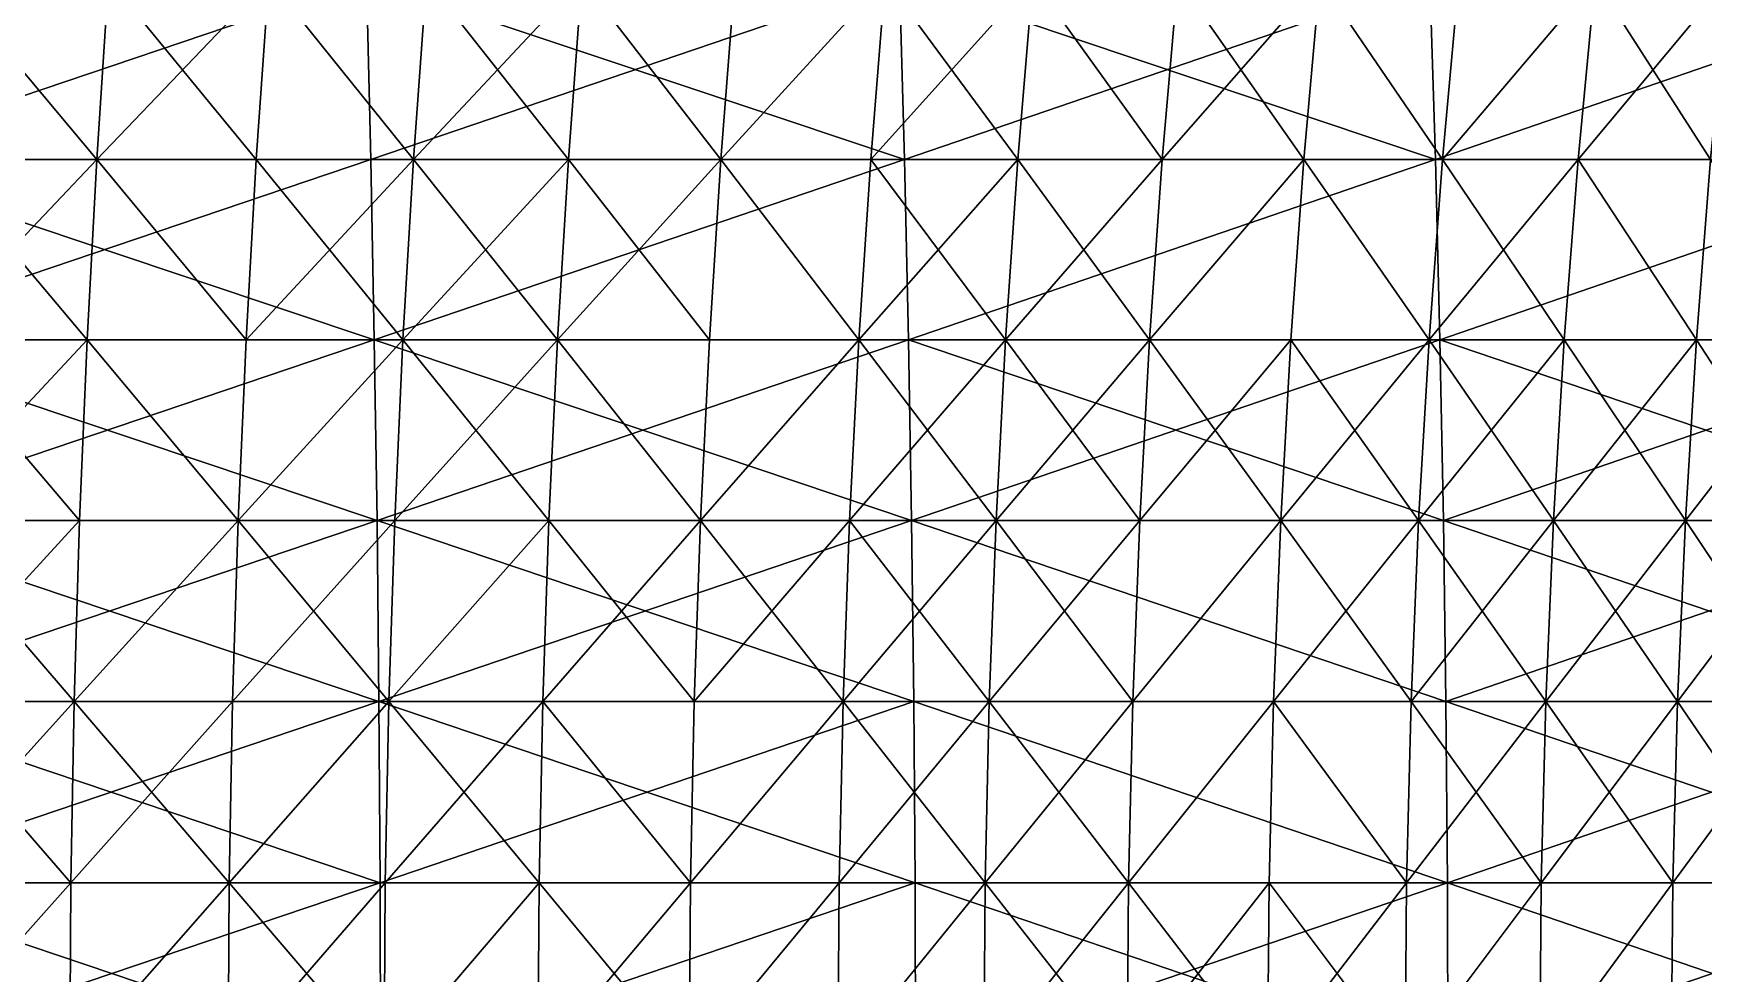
# Model space of a CAD drawing. Header units: millimetres. Extents: x -3250 to 6200, y -3250 to 3250.
# Drawn here: x 4178.6 to 4362.1, y 10 to 113.3 of the extents above; entities that cross this region are included whole.
import ezdxf

# ---------------------------------------------------------------- set-up
doc = ezdxf.new("R2010")
doc.units = ezdxf.units.MM
doc.header["$MEASUREMENT"] = 0
doc.layers.add('MESH_3D', color=2, linetype='CONTINUOUS')

msp = doc.modelspace()

# ---------------------------------------------------------------- linework, layer by layer
at = {"layer": 'MESH_3D'}
for points in [[(4156.37, 119.23, 435.64), (4215.2, 119.23, 445.26), (4156.78, 99.47, 432.95)], [(4215.2, 119.23, 26254.74), (4156.37, 119.23, 26264.36), (4156.78, 99.47, 26267.05)], [(4156.78, 99.47, 432.95), (4215.2, 119.23, 445.26), (4215.68, 99.47, 442.58)], [(4215.2, 119.23, 26254.74), (4156.78, 99.47, 26267.05), (4215.68, 99.47, 26257.42)], [(4167.8, 99.47, 2082.58), (4185.57, 99.47, 2091.97), (4169.04, 119.23, 2080.15)], [(4185.57, 99.47, 24608.03), (4167.8, 99.47, 24617.42), (4169.04, 119.23, 24619.85)], [(4169.04, 119.23, 2080.15), (4185.57, 99.47, 2091.97), (4186.88, 119.23, 2089.58)], [(4185.57, 99.47, 24608.03), (4169.04, 119.23, 24619.85), (4186.88, 119.23, 24610.42)], [(4185.57, 99.47, 2091.97), (4204.47, 119.23, 2099.44), (4186.88, 119.23, 2089.58)], [(4185.57, 99.47, 2091.97), (4203.1, 99.47, 2101.8), (4204.47, 119.23, 2099.44)], [(4203.1, 99.47, 24598.2), (4185.57, 99.47, 24608.03), (4186.88, 119.23, 24610.42)], [(4203.1, 99.47, 24598.2), (4186.88, 119.23, 24610.42), (4204.47, 119.23, 24600.56)], [(4203.1, 99.47, 2101.8), (4220.39, 99.47, 2112.07), (4204.47, 119.23, 2099.44)], [(4220.39, 99.47, 24587.93), (4203.1, 99.47, 24598.2), (4204.47, 119.23, 24600.56)], [(4204.47, 119.23, 2099.44), (4220.39, 99.47, 2112.07), (4221.81, 119.23, 2109.74)], [(4220.39, 99.47, 24587.93), (4204.47, 119.23, 24600.56), (4221.81, 119.23, 24590.26)], [(4215.2, 119.23, 445.26), (4273.78, 119.23, 456.34), (4274.32, 99.47, 453.67)], [(4215.2, 119.23, 445.26), (4274.32, 99.47, 453.67), (4215.68, 99.47, 442.58)], [(4273.78, 119.23, 26243.66), (4215.2, 119.23, 26254.74), (4215.68, 99.47, 26257.42)], [(4273.78, 119.23, 26243.66), (4215.68, 99.47, 26257.42), (4274.32, 99.47, 26246.33)], [(4220.39, 99.47, 2112.07), (4237.41, 99.47, 2122.76), (4238.88, 119.23, 2120.47)], [(4220.39, 99.47, 2112.07), (4238.88, 119.23, 2120.47), (4221.81, 119.23, 2109.74)], [(4237.41, 99.47, 24577.24), (4220.39, 99.47, 24587.93), (4221.81, 119.23, 24590.26)], [(4237.41, 99.47, 24577.24), (4221.81, 119.23, 24590.26), (4238.88, 119.23, 24579.53)], [(4237.41, 99.47, 2122.76), (4254.15, 99.47, 2133.88), (4238.88, 119.23, 2120.47)], [(4254.15, 99.47, 24566.12), (4237.41, 99.47, 24577.24), (4238.88, 119.23, 24579.53)], [(4238.88, 119.23, 2120.47), (4254.15, 99.47, 2133.88), (4255.69, 119.23, 2131.63)], [(4254.15, 99.47, 24566.12), (4238.88, 119.23, 24579.53), (4255.69, 119.23, 24568.37)], [(4254.15, 99.47, 2133.88), (4272.21, 119.23, 2143.19), (4255.69, 119.23, 2131.63)], [(4254.15, 99.47, 2133.88), (4270.62, 99.47, 2145.41), (4272.21, 119.23, 2143.19)], [(4272.21, 119.23, 24556.81), (4254.15, 99.47, 24566.12), (4255.69, 119.23, 24568.37)], [(4270.62, 99.47, 24554.59), (4254.15, 99.47, 24566.12), (4272.21, 119.23, 24556.81)], [(4270.62, 99.47, 2145.41), (4288.44, 119.23, 2155.17), (4272.21, 119.23, 2143.19)], [(4270.62, 99.47, 2145.41), (4286.79, 99.47, 2157.34), (4288.44, 119.23, 2155.17)], [(4286.79, 99.47, 24542.66), (4270.62, 99.47, 24554.59), (4272.21, 119.23, 24556.81)], [(4286.79, 99.47, 24542.66), (4272.21, 119.23, 24556.81), (4288.44, 119.23, 24544.83)], [(4273.78, 119.23, 456.34), (4332.06, 119.23, 468.88), (4332.67, 99.47, 466.23)], [(4273.78, 119.23, 456.34), (4332.67, 99.47, 466.23), (4274.32, 99.47, 453.67)], [(4332.06, 119.23, 26231.12), (4273.78, 119.23, 26243.66), (4274.32, 99.47, 26246.33)], [(4332.06, 119.23, 26231.12), (4274.32, 99.47, 26246.33), (4332.67, 99.47, 26233.77)], [(4286.79, 99.47, 2157.34), (4302.66, 99.47, 2169.68), (4288.44, 119.23, 2155.17)], [(4302.66, 99.47, 24530.32), (4286.79, 99.47, 24542.66), (4288.44, 119.23, 24544.83)], [(4288.44, 119.23, 2155.17), (4302.66, 99.47, 2169.68), (4304.36, 119.23, 2167.55)], [(4302.66, 99.47, 24530.32), (4288.44, 119.23, 24544.83), (4304.36, 119.23, 24532.45)], [(4302.66, 99.47, 2169.68), (4318.22, 99.47, 2182.41), (4319.97, 119.23, 2180.32)], [(4302.66, 99.47, 2169.68), (4319.97, 119.23, 2180.32), (4304.36, 119.23, 2167.55)], [(4318.22, 99.47, 24517.59), (4302.66, 99.47, 24530.32), (4304.36, 119.23, 24532.45)], [(4318.22, 99.47, 24517.59), (4304.36, 119.23, 24532.45), (4319.97, 119.23, 24519.68)], [(4318.22, 99.47, 2182.41), (4333.46, 99.47, 2195.52), (4319.97, 119.23, 2180.32)], [(4333.46, 99.47, 24504.48), (4318.22, 99.47, 24517.59), (4319.97, 119.23, 24519.68)], [(4319.97, 119.23, 2180.32), (4333.46, 99.47, 2195.52), (4335.26, 119.23, 2193.48)], [(4333.46, 99.47, 24504.48), (4319.97, 119.23, 24519.68), (4335.26, 119.23, 24506.52)], [(4332.06, 119.23, 468.88), (4390.01, 119.23, 482.87), (4332.67, 99.47, 466.23)], [(4390.01, 119.23, 26217.13), (4332.06, 119.23, 26231.12), (4332.67, 99.47, 26233.77)], [(4332.67, 99.47, 466.23), (4390.01, 119.23, 482.87), (4390.69, 99.47, 480.23)], [(4390.01, 119.23, 26217.13), (4332.67, 99.47, 26233.77), (4390.69, 99.47, 26219.77)], [(4333.46, 99.47, 2195.52), (4350.22, 119.23, 2207.01), (4335.26, 119.23, 2193.48)], [(4333.46, 99.47, 2195.52), (4348.36, 99.47, 2209.01), (4350.22, 119.23, 2207.01)], [(4350.22, 119.23, 24492.99), (4333.46, 99.47, 24504.48), (4335.26, 119.23, 24506.52)], [(4348.36, 99.47, 24490.99), (4333.46, 99.47, 24504.48), (4350.22, 119.23, 24492.99)], [(4348.36, 99.47, 2209.01), (4362.92, 99.47, 2222.86), (4364.83, 119.23, 2220.91)], [(4348.36, 99.47, 2209.01), (4364.83, 119.23, 2220.91), (4350.22, 119.23, 2207.01)], [(4362.92, 99.47, 24477.14), (4348.36, 99.47, 24490.99), (4350.22, 119.23, 24492.99)], [(4362.92, 99.47, 24477.14), (4350.22, 119.23, 24492.99), (4364.83, 119.23, 24479.09)], [(4156.78, 99.47, 432.95), (4216.07, 79.65, 440.38), (4157.11, 79.65, 430.74)], [(4156.78, 99.47, 432.95), (4215.68, 99.47, 442.58), (4216.07, 79.65, 440.38)], [(4215.68, 99.47, 26257.42), (4156.78, 99.47, 26267.05), (4157.11, 79.65, 26269.26)], [(4215.68, 99.47, 26257.42), (4157.11, 79.65, 26269.26), (4216.07, 79.65, 26259.62)], [(4166.78, 79.65, 2084.56), (4185.57, 99.47, 2091.97), (4167.8, 99.47, 2082.58)], [(4166.78, 79.65, 2084.56), (4184.5, 79.65, 2093.93), (4185.57, 99.47, 2091.97)], [(4184.5, 79.65, 24606.07), (4166.78, 79.65, 24615.44), (4167.8, 99.47, 24617.42)], [(4184.5, 79.65, 24606.07), (4167.8, 99.47, 24617.42), (4185.57, 99.47, 24608.03)], [(4184.5, 79.65, 2093.93), (4201.99, 79.65, 2103.74), (4185.57, 99.47, 2091.97)], [(4201.99, 79.65, 24596.26), (4184.5, 79.65, 24606.07), (4185.57, 99.47, 24608.03)], [(4185.57, 99.47, 2091.97), (4201.99, 79.65, 2103.74), (4203.1, 99.47, 2101.8)], [(4201.99, 79.65, 24596.26), (4185.57, 99.47, 24608.03), (4203.1, 99.47, 24598.2)], [(4201.99, 79.65, 2103.74), (4220.39, 99.47, 2112.07), (4203.1, 99.47, 2101.8)], [(4201.99, 79.65, 2103.74), (4219.22, 79.65, 2113.98), (4220.39, 99.47, 2112.07)], [(4219.22, 79.65, 24586.02), (4201.99, 79.65, 24596.26), (4203.1, 99.47, 24598.2)], [(4219.22, 79.65, 24586.02), (4203.1, 99.47, 24598.2), (4220.39, 99.47, 24587.93)], [(4215.68, 99.47, 442.58), (4274.32, 99.47, 453.67), (4216.07, 79.65, 440.38)], [(4274.32, 99.47, 26246.33), (4215.68, 99.47, 26257.42), (4216.07, 79.65, 26259.62)], [(4216.07, 79.65, 440.38), (4274.32, 99.47, 453.67), (4274.76, 79.65, 451.48)], [(4274.32, 99.47, 26246.33), (4216.07, 79.65, 26259.62), (4274.76, 79.65, 26248.52)], [(4219.22, 79.65, 2113.98), (4236.19, 79.65, 2124.64), (4220.39, 99.47, 2112.07)], [(4237.41, 99.47, 24577.24), (4219.22, 79.65, 24586.02), (4220.39, 99.47, 24587.93)], [(4236.19, 79.65, 24575.36), (4219.22, 79.65, 24586.02), (4237.41, 99.47, 24577.24)], [(4220.39, 99.47, 2112.07), (4236.19, 79.65, 2124.64), (4237.41, 99.47, 2122.76)], [(4236.19, 79.65, 2124.64), (4252.9, 79.65, 2135.72), (4254.15, 99.47, 2133.88)], [(4236.19, 79.65, 2124.64), (4254.15, 99.47, 2133.88), (4237.41, 99.47, 2122.76)], [(4252.9, 79.65, 24564.28), (4236.19, 79.65, 24575.36), (4237.41, 99.47, 24577.24)], [(4252.9, 79.65, 24564.28), (4237.41, 99.47, 24577.24), (4254.15, 99.47, 24566.12)], [(4252.9, 79.65, 2135.72), (4269.32, 79.65, 2147.22), (4254.15, 99.47, 2133.88)], [(4269.32, 79.65, 24552.78), (4252.9, 79.65, 24564.28), (4254.15, 99.47, 24566.12)], [(4254.15, 99.47, 2133.88), (4269.32, 79.65, 2147.22), (4270.62, 99.47, 2145.41)], [(4269.32, 79.65, 24552.78), (4254.15, 99.47, 24566.12), (4270.62, 99.47, 24554.59)], [(4269.32, 79.65, 2147.22), (4285.44, 79.65, 2159.13), (4270.62, 99.47, 2145.41)], [(4286.79, 99.47, 24542.66), (4269.32, 79.65, 24552.78), (4270.62, 99.47, 24554.59)], [(4285.44, 79.65, 24540.87), (4269.32, 79.65, 24552.78), (4286.79, 99.47, 24542.66)], [(4270.62, 99.47, 2145.41), (4285.44, 79.65, 2159.13), (4286.79, 99.47, 2157.34)], [(4274.32, 99.47, 453.67), (4332.67, 99.47, 466.23), (4274.76, 79.65, 451.48)], [(4332.67, 99.47, 26233.77), (4274.32, 99.47, 26246.33), (4274.76, 79.65, 26248.52)], [(4274.76, 79.65, 451.48), (4332.67, 99.47, 466.23), (4333.17, 79.65, 464.05)], [(4332.67, 99.47, 26233.77), (4274.76, 79.65, 26248.52), (4333.17, 79.65, 26235.95)], [(4285.44, 79.65, 2159.13), (4302.66, 99.47, 2169.68), (4286.79, 99.47, 2157.34)], [(4285.44, 79.65, 2159.13), (4301.27, 79.65, 2171.43), (4302.66, 99.47, 2169.68)], [(4301.27, 79.65, 24528.57), (4285.44, 79.65, 24540.87), (4286.79, 99.47, 24542.66)], [(4301.27, 79.65, 24528.57), (4286.79, 99.47, 24542.66), (4302.66, 99.47, 24530.32)], [(4301.27, 79.65, 2171.43), (4318.22, 99.47, 2182.41), (4302.66, 99.47, 2169.68)], [(4301.27, 79.65, 2171.43), (4316.79, 79.65, 2184.12), (4318.22, 99.47, 2182.41)], [(4318.22, 99.47, 24517.59), (4301.27, 79.65, 24528.57), (4302.66, 99.47, 24530.32)], [(4316.79, 79.65, 24515.88), (4301.27, 79.65, 24528.57), (4318.22, 99.47, 24517.59)], [(4316.79, 79.65, 2184.12), (4331.98, 79.65, 2197.19), (4318.22, 99.47, 2182.41)], [(4331.98, 79.65, 24502.81), (4316.79, 79.65, 24515.88), (4318.22, 99.47, 24517.59)], [(4318.22, 99.47, 2182.41), (4331.98, 79.65, 2197.19), (4333.46, 99.47, 2195.52)], [(4331.98, 79.65, 24502.81), (4318.22, 99.47, 24517.59), (4333.46, 99.47, 24504.48)], [(4331.98, 79.65, 2197.19), (4346.84, 79.65, 2210.64), (4348.36, 99.47, 2209.01)], [(4331.98, 79.65, 2197.19), (4348.36, 99.47, 2209.01), (4333.46, 99.47, 2195.52)], [(4346.84, 79.65, 24489.36), (4331.98, 79.65, 24502.81), (4333.46, 99.47, 24504.48)], [(4332.67, 99.47, 466.23), (4390.69, 99.47, 480.23), (4333.17, 79.65, 464.05)], [(4390.69, 99.47, 26219.77), (4332.67, 99.47, 26233.77), (4333.17, 79.65, 26235.95)], [(4333.17, 79.65, 464.05), (4390.69, 99.47, 480.23), (4391.24, 79.65, 478.07)], [(4390.69, 99.47, 26219.77), (4333.17, 79.65, 26235.95), (4391.24, 79.65, 26221.93)], [(4346.84, 79.65, 24489.36), (4333.46, 99.47, 24504.48), (4348.36, 99.47, 24490.99)], [(4346.84, 79.65, 2210.64), (4361.37, 79.65, 2224.46), (4348.36, 99.47, 2209.01)], [(4361.37, 79.65, 24475.54), (4346.84, 79.65, 24489.36), (4348.36, 99.47, 24490.99)], [(4348.36, 99.47, 2209.01), (4361.37, 79.65, 2224.46), (4362.92, 99.47, 2222.86)], [(4361.37, 79.65, 24475.54), (4348.36, 99.47, 24490.99), (4362.92, 99.47, 24477.14)], [(4361.37, 79.65, 2224.46), (4375.54, 79.65, 2238.63), (4362.92, 99.47, 2222.86)], [(4375.54, 79.65, 24461.37), (4361.37, 79.65, 24475.54), (4362.92, 99.47, 24477.14)], [(4157.11, 79.65, 430.74), (4216.37, 59.78, 438.66), (4157.37, 59.78, 429.02)], [(4157.11, 79.65, 430.74), (4216.07, 79.65, 440.38), (4216.37, 59.78, 438.66)], [(4216.07, 79.65, 26259.62), (4157.11, 79.65, 26269.26), (4157.37, 59.78, 26270.98)], [(4216.07, 79.65, 26259.62), (4157.37, 59.78, 26270.98), (4216.37, 59.78, 26261.34)], [(4165.99, 59.78, 2086.11), (4183.67, 59.78, 2095.46), (4166.78, 79.65, 2084.56)], [(4184.5, 79.65, 24606.07), (4165.99, 59.78, 24613.89), (4166.78, 79.65, 24615.44)], [(4183.67, 59.78, 24604.54), (4165.99, 59.78, 24613.89), (4184.5, 79.65, 24606.07)], [(4166.78, 79.65, 2084.56), (4183.67, 59.78, 2095.46), (4184.5, 79.65, 2093.93)], [(4183.67, 59.78, 2095.46), (4201.12, 59.78, 2105.24), (4184.5, 79.65, 2093.93)], [(4201.12, 59.78, 24594.76), (4183.67, 59.78, 24604.54), (4184.5, 79.65, 24606.07)], [(4184.5, 79.65, 2093.93), (4201.12, 59.78, 2105.24), (4201.99, 79.65, 2103.74)], [(4201.12, 59.78, 24594.76), (4184.5, 79.65, 24606.07), (4201.99, 79.65, 24596.26)], [(4201.12, 59.78, 2105.24), (4219.22, 79.65, 2113.98), (4201.99, 79.65, 2103.74)], [(4201.12, 59.78, 2105.24), (4218.31, 59.78, 2115.46), (4219.22, 79.65, 2113.98)], [(4219.22, 79.65, 24586.02), (4201.12, 59.78, 24594.76), (4201.99, 79.65, 24596.26)], [(4218.31, 59.78, 24584.54), (4201.12, 59.78, 24594.76), (4219.22, 79.65, 24586.02)], [(4216.07, 79.65, 440.38), (4274.76, 79.65, 451.48), (4275.11, 59.78, 449.78)], [(4216.07, 79.65, 440.38), (4275.11, 59.78, 449.78), (4216.37, 59.78, 438.66)], [(4274.76, 79.65, 26248.52), (4216.07, 79.65, 26259.62), (4216.37, 59.78, 26261.34)], [(4274.76, 79.65, 26248.52), (4216.37, 59.78, 26261.34), (4275.11, 59.78, 26250.22)], [(4218.31, 59.78, 2115.46), (4236.19, 79.65, 2124.64), (4219.22, 79.65, 2113.98)], [(4218.31, 59.78, 2115.46), (4235.25, 59.78, 2126.1), (4236.19, 79.65, 2124.64)], [(4235.25, 59.78, 24573.9), (4218.31, 59.78, 24584.54), (4219.22, 79.65, 24586.02)], [(4235.25, 59.78, 24573.9), (4219.22, 79.65, 24586.02), (4236.19, 79.65, 24575.36)], [(4235.25, 59.78, 2126.1), (4251.92, 59.78, 2137.16), (4236.19, 79.65, 2124.64)], [(4251.92, 59.78, 24562.84), (4235.25, 59.78, 24573.9), (4236.19, 79.65, 24575.36)], [(4236.19, 79.65, 2124.64), (4251.92, 59.78, 2137.16), (4252.9, 79.65, 2135.72)], [(4251.92, 59.78, 24562.84), (4236.19, 79.65, 24575.36), (4252.9, 79.65, 24564.28)], [(4251.92, 59.78, 2137.16), (4268.3, 59.78, 2148.63), (4269.32, 79.65, 2147.22)], [(4251.92, 59.78, 2137.16), (4269.32, 79.65, 2147.22), (4252.9, 79.65, 2135.72)], [(4269.32, 79.65, 24552.78), (4251.92, 59.78, 24562.84), (4252.9, 79.65, 24564.28)], [(4268.3, 59.78, 24551.37), (4251.92, 59.78, 24562.84), (4269.32, 79.65, 24552.78)], [(4268.3, 59.78, 2148.63), (4284.39, 59.78, 2160.51), (4269.32, 79.65, 2147.22)], [(4285.44, 79.65, 24540.87), (4268.3, 59.78, 24551.37), (4269.32, 79.65, 24552.78)], [(4284.39, 59.78, 24539.49), (4268.3, 59.78, 24551.37), (4285.44, 79.65, 24540.87)], [(4269.32, 79.65, 2147.22), (4284.39, 59.78, 2160.51), (4285.44, 79.65, 2159.13)], [(4274.76, 79.65, 451.48), (4333.17, 79.65, 464.05), (4333.55, 59.78, 462.35)], [(4274.76, 79.65, 451.48), (4333.55, 59.78, 462.35), (4275.11, 59.78, 449.78)], [(4333.17, 79.65, 26235.95), (4274.76, 79.65, 26248.52), (4275.11, 59.78, 26250.22)], [(4333.17, 79.65, 26235.95), (4275.11, 59.78, 26250.22), (4333.55, 59.78, 26237.65)], [(4284.39, 59.78, 2160.51), (4301.27, 79.65, 2171.43), (4285.44, 79.65, 2159.13)], [(4284.39, 59.78, 2160.51), (4300.19, 59.78, 2172.79), (4301.27, 79.65, 2171.43)], [(4300.19, 59.78, 24527.21), (4284.39, 59.78, 24539.49), (4285.44, 79.65, 24540.87)], [(4300.19, 59.78, 24527.21), (4285.44, 79.65, 24540.87), (4301.27, 79.65, 24528.57)], [(4300.19, 59.78, 2172.79), (4316.79, 79.65, 2184.12), (4301.27, 79.65, 2171.43)], [(4300.19, 59.78, 2172.79), (4315.67, 59.78, 2185.45), (4316.79, 79.65, 2184.12)], [(4315.67, 59.78, 24514.55), (4300.19, 59.78, 24527.21), (4301.27, 79.65, 24528.57)], [(4315.67, 59.78, 24514.55), (4301.27, 79.65, 24528.57), (4316.79, 79.65, 24515.88)], [(4315.67, 59.78, 2185.45), (4331.98, 79.65, 2197.19), (4316.79, 79.65, 2184.12)], [(4315.67, 59.78, 2185.45), (4330.83, 59.78, 2198.5), (4331.98, 79.65, 2197.19)], [(4330.83, 59.78, 24501.5), (4315.67, 59.78, 24514.55), (4316.79, 79.65, 24515.88)], [(4330.83, 59.78, 24501.5), (4316.79, 79.65, 24515.88), (4331.98, 79.65, 24502.81)], [(4330.83, 59.78, 2198.5), (4346.84, 79.65, 2210.64), (4331.98, 79.65, 2197.19)], [(4330.83, 59.78, 2198.5), (4345.66, 59.78, 2211.92), (4346.84, 79.65, 2210.64)], [(4345.66, 59.78, 24488.08), (4330.83, 59.78, 24501.5), (4331.98, 79.65, 24502.81)], [(4345.66, 59.78, 24488.08), (4331.98, 79.65, 24502.81), (4346.84, 79.65, 24489.36)], [(4333.17, 79.65, 464.05), (4391.67, 59.78, 476.38), (4333.55, 59.78, 462.35)], [(4333.17, 79.65, 464.05), (4391.24, 79.65, 478.07), (4391.67, 59.78, 476.38)], [(4391.24, 79.65, 26221.93), (4333.17, 79.65, 26235.95), (4333.55, 59.78, 26237.65)], [(4391.24, 79.65, 26221.93), (4333.55, 59.78, 26237.65), (4391.67, 59.78, 26223.62)], [(4345.66, 59.78, 2211.92), (4360.15, 59.78, 2225.71), (4361.37, 79.65, 2224.46)], [(4345.66, 59.78, 2211.92), (4361.37, 79.65, 2224.46), (4346.84, 79.65, 2210.64)], [(4360.15, 59.78, 24474.29), (4345.66, 59.78, 24488.08), (4346.84, 79.65, 24489.36)], [(4360.15, 59.78, 24474.29), (4346.84, 79.65, 24489.36), (4361.37, 79.65, 24475.54)], [(4360.15, 59.78, 2225.71), (4374.29, 59.78, 2239.85), (4361.37, 79.65, 2224.46)], [(4375.54, 79.65, 24461.37), (4360.15, 59.78, 24474.29), (4361.37, 79.65, 24475.54)], [(4374.29, 59.78, 24460.15), (4360.15, 59.78, 24474.29), (4375.54, 79.65, 24461.37)], [(4361.37, 79.65, 2224.46), (4374.29, 59.78, 2239.85), (4375.54, 79.65, 2238.63)], [(4157.37, 59.78, 429.02), (4216.37, 59.78, 438.66), (4216.58, 39.88, 437.44)], [(4157.37, 59.78, 429.02), (4216.58, 39.88, 437.44), (4157.55, 39.88, 427.79)], [(4216.37, 59.78, 26261.34), (4157.37, 59.78, 26270.98), (4157.55, 39.88, 26272.21)], [(4216.37, 59.78, 26261.34), (4157.55, 39.88, 26272.21), (4216.58, 39.88, 26262.56)], [(4165.42, 39.88, 2087.22), (4183.67, 59.78, 2095.46), (4165.99, 59.78, 2086.11)], [(4165.42, 39.88, 2087.22), (4183.08, 39.88, 2096.55), (4183.67, 59.78, 2095.46)], [(4183.08, 39.88, 24603.45), (4165.42, 39.88, 24612.78), (4165.99, 59.78, 24613.89)], [(4183.08, 39.88, 24603.45), (4165.99, 59.78, 24613.89), (4183.67, 59.78, 24604.54)], [(4183.08, 39.88, 2096.55), (4200.5, 39.88, 2106.32), (4201.12, 59.78, 2105.24)], [(4183.08, 39.88, 2096.55), (4201.12, 59.78, 2105.24), (4183.67, 59.78, 2095.46)], [(4201.12, 59.78, 24594.76), (4183.08, 39.88, 24603.45), (4183.67, 59.78, 24604.54)], [(4200.5, 39.88, 24593.68), (4183.08, 39.88, 24603.45), (4201.12, 59.78, 24594.76)], [(4200.5, 39.88, 2106.32), (4218.31, 59.78, 2115.46), (4201.12, 59.78, 2105.24)], [(4200.5, 39.88, 2106.32), (4217.67, 39.88, 2116.52), (4218.31, 59.78, 2115.46)], [(4217.67, 39.88, 24583.48), (4200.5, 39.88, 24593.68), (4201.12, 59.78, 24594.76)], [(4217.67, 39.88, 24583.48), (4201.12, 59.78, 24594.76), (4218.31, 59.78, 24584.54)], [(4216.37, 59.78, 438.66), (4275.11, 59.78, 449.78), (4275.35, 39.88, 448.56)], [(4216.37, 59.78, 438.66), (4275.35, 39.88, 448.56), (4216.58, 39.88, 437.44)], [(4275.11, 59.78, 26250.22), (4216.37, 59.78, 26261.34), (4216.58, 39.88, 26262.56)], [(4275.11, 59.78, 26250.22), (4216.58, 39.88, 26262.56), (4275.35, 39.88, 26251.44)], [(4217.67, 39.88, 2116.52), (4235.25, 59.78, 2126.1), (4218.31, 59.78, 2115.46)], [(4217.67, 39.88, 2116.52), (4234.58, 39.88, 2127.14), (4235.25, 59.78, 2126.1)], [(4235.25, 59.78, 24573.9), (4217.67, 39.88, 24583.48), (4218.31, 59.78, 24584.54)], [(4234.58, 39.88, 24572.86), (4217.67, 39.88, 24583.48), (4235.25, 59.78, 24573.9)], [(4234.58, 39.88, 2127.14), (4251.92, 59.78, 2137.16), (4235.25, 59.78, 2126.1)], [(4234.58, 39.88, 2127.14), (4251.22, 39.88, 2138.19), (4251.92, 59.78, 2137.16)], [(4251.22, 39.88, 24561.81), (4234.58, 39.88, 24572.86), (4235.25, 59.78, 24573.9)], [(4251.22, 39.88, 24561.81), (4235.25, 59.78, 24573.9), (4251.92, 59.78, 24562.84)], [(4251.22, 39.88, 2138.19), (4268.3, 59.78, 2148.63), (4251.92, 59.78, 2137.16)], [(4251.22, 39.88, 2138.19), (4267.58, 39.88, 2149.64), (4268.3, 59.78, 2148.63)], [(4267.58, 39.88, 24550.36), (4251.22, 39.88, 24561.81), (4251.92, 59.78, 24562.84)], [(4267.58, 39.88, 24550.36), (4251.92, 59.78, 24562.84), (4268.3, 59.78, 24551.37)], [(4267.58, 39.88, 2149.64), (4284.39, 59.78, 2160.51), (4268.3, 59.78, 2148.63)], [(4267.58, 39.88, 2149.64), (4283.64, 39.88, 2161.5), (4284.39, 59.78, 2160.51)], [(4283.64, 39.88, 24538.5), (4267.58, 39.88, 24550.36), (4268.3, 59.78, 24551.37)], [(4283.64, 39.88, 24538.5), (4268.3, 59.78, 24551.37), (4284.39, 59.78, 24539.49)], [(4275.11, 59.78, 449.78), (4333.83, 39.88, 461.14), (4275.35, 39.88, 448.56)], [(4275.11, 59.78, 449.78), (4333.55, 59.78, 462.35), (4333.83, 39.88, 461.14)], [(4333.83, 39.88, 26238.86), (4275.11, 59.78, 26250.22), (4275.35, 39.88, 26251.44)], [(4333.55, 59.78, 26237.65), (4275.11, 59.78, 26250.22), (4333.83, 39.88, 26238.86)], [(4283.64, 39.88, 2161.5), (4299.41, 39.88, 2173.76), (4300.19, 59.78, 2172.79)], [(4283.64, 39.88, 2161.5), (4300.19, 59.78, 2172.79), (4284.39, 59.78, 2160.51)], [(4299.41, 39.88, 24526.24), (4283.64, 39.88, 24538.5), (4284.39, 59.78, 24539.49)], [(4299.41, 39.88, 24526.24), (4284.39, 59.78, 24539.49), (4300.19, 59.78, 24527.21)], [(4299.41, 39.88, 2173.76), (4315.67, 59.78, 2185.45), (4300.19, 59.78, 2172.79)], [(4299.41, 39.88, 2173.76), (4314.87, 39.88, 2186.4), (4315.67, 59.78, 2185.45)], [(4315.67, 59.78, 24514.55), (4299.41, 39.88, 24526.24), (4300.19, 59.78, 24527.21)], [(4314.87, 39.88, 24513.6), (4299.41, 39.88, 24526.24), (4315.67, 59.78, 24514.55)], [(4314.87, 39.88, 2186.4), (4330.83, 59.78, 2198.5), (4315.67, 59.78, 2185.45)], [(4314.87, 39.88, 2186.4), (4330.01, 39.88, 2199.43), (4330.83, 59.78, 2198.5)], [(4330.01, 39.88, 24500.57), (4314.87, 39.88, 24513.6), (4315.67, 59.78, 24514.55)], [(4330.01, 39.88, 24500.57), (4315.67, 59.78, 24514.55), (4330.83, 59.78, 24501.5)], [(4330.01, 39.88, 2199.43), (4344.81, 39.88, 2212.83), (4330.83, 59.78, 2198.5)], [(4345.66, 59.78, 24488.08), (4330.01, 39.88, 24500.57), (4330.83, 59.78, 24501.5)], [(4344.81, 39.88, 24487.17), (4330.01, 39.88, 24500.57), (4345.66, 59.78, 24488.08)], [(4330.83, 59.78, 2198.5), (4344.81, 39.88, 2212.83), (4345.66, 59.78, 2211.92)], [(4333.55, 59.78, 462.35), (4391.67, 59.78, 476.38), (4391.97, 39.88, 475.18)], [(4333.55, 59.78, 462.35), (4391.97, 39.88, 475.18), (4333.83, 39.88, 461.14)], [(4391.67, 59.78, 26223.62), (4333.55, 59.78, 26237.65), (4333.83, 39.88, 26238.86)], [(4391.67, 59.78, 26223.62), (4333.83, 39.88, 26238.86), (4391.97, 39.88, 26224.82)], [(4344.81, 39.88, 2212.83), (4359.28, 39.88, 2226.59), (4360.15, 59.78, 2225.71)], [(4344.81, 39.88, 2212.83), (4360.15, 59.78, 2225.71), (4345.66, 59.78, 2211.92)], [(4359.28, 39.88, 24473.41), (4344.81, 39.88, 24487.17), (4345.66, 59.78, 24488.08)], [(4359.28, 39.88, 24473.41), (4345.66, 59.78, 24488.08), (4360.15, 59.78, 24474.29)], [(4359.28, 39.88, 2226.59), (4373.41, 39.88, 2240.72), (4374.29, 59.78, 2239.85)], [(4359.28, 39.88, 2226.59), (4374.29, 59.78, 2239.85), (4360.15, 59.78, 2225.71)], [(4373.41, 39.88, 24459.28), (4359.28, 39.88, 24473.41), (4360.15, 59.78, 24474.29)], [(4373.41, 39.88, 24459.28), (4360.15, 59.78, 24474.29), (4374.29, 59.78, 24460.15)], [(4157.55, 39.88, 427.79), (4216.58, 39.88, 437.44), (4216.71, 19.94, 436.71)], [(4157.55, 39.88, 427.79), (4216.71, 19.94, 436.71), (4157.66, 19.94, 427.05)], [(4216.58, 39.88, 26262.56), (4157.55, 39.88, 26272.21), (4157.66, 19.94, 26272.95)], [(4216.58, 39.88, 26262.56), (4157.66, 19.94, 26272.95), (4216.71, 19.94, 26263.29)], [(4165.08, 19.94, 2087.88), (4182.72, 19.94, 2097.2), (4183.08, 39.88, 2096.55)], [(4165.08, 19.94, 2087.88), (4183.08, 39.88, 2096.55), (4165.42, 39.88, 2087.22)], [(4182.72, 19.94, 24602.8), (4165.08, 19.94, 24612.12), (4165.42, 39.88, 24612.78)], [(4182.72, 19.94, 24602.8), (4165.42, 39.88, 24612.78), (4183.08, 39.88, 24603.45)], [(4182.72, 19.94, 2097.2), (4200.12, 19.94, 2106.96), (4200.5, 39.88, 2106.32)], [(4182.72, 19.94, 2097.2), (4200.5, 39.88, 2106.32), (4183.08, 39.88, 2096.55)], [(4200.12, 19.94, 24593.04), (4182.72, 19.94, 24602.8), (4183.08, 39.88, 24603.45)], [(4200.12, 19.94, 24593.04), (4183.08, 39.88, 24603.45), (4200.5, 39.88, 24593.68)], [(4200.12, 19.94, 2106.96), (4217.67, 39.88, 2116.52), (4200.5, 39.88, 2106.32)], [(4200.12, 19.94, 2106.96), (4217.28, 19.94, 2117.16), (4217.67, 39.88, 2116.52)], [(4217.67, 39.88, 24583.48), (4200.12, 19.94, 24593.04), (4200.5, 39.88, 24593.68)], [(4217.28, 19.94, 24582.84), (4200.12, 19.94, 24593.04), (4217.67, 39.88, 24583.48)], [(4216.58, 39.88, 437.44), (4275.35, 39.88, 448.56), (4216.71, 19.94, 436.71)], [(4275.5, 19.94, 26252.17), (4216.58, 39.88, 26262.56), (4216.71, 19.94, 26263.29)], [(4275.35, 39.88, 26251.44), (4216.58, 39.88, 26262.56), (4275.5, 19.94, 26252.17)], [(4216.71, 19.94, 436.71), (4275.35, 39.88, 448.56), (4275.5, 19.94, 447.83)], [(4217.28, 19.94, 2117.16), (4234.17, 19.94, 2127.77), (4217.67, 39.88, 2116.52)], [(4234.58, 39.88, 24572.86), (4217.28, 19.94, 24582.84), (4217.67, 39.88, 24583.48)], [(4234.17, 19.94, 24572.23), (4217.28, 19.94, 24582.84), (4234.58, 39.88, 24572.86)], [(4217.67, 39.88, 2116.52), (4234.17, 19.94, 2127.77), (4234.58, 39.88, 2127.14)], [(4234.17, 19.94, 2127.77), (4250.8, 19.94, 2138.8), (4234.58, 39.88, 2127.14)], [(4250.8, 19.94, 24561.2), (4234.17, 19.94, 24572.23), (4234.58, 39.88, 24572.86)], [(4234.58, 39.88, 2127.14), (4250.8, 19.94, 2138.8), (4251.22, 39.88, 2138.19)], [(4250.8, 19.94, 24561.2), (4234.58, 39.88, 24572.86), (4251.22, 39.88, 24561.81)], [(4250.8, 19.94, 2138.8), (4267.58, 39.88, 2149.64), (4251.22, 39.88, 2138.19)], [(4250.8, 19.94, 2138.8), (4267.14, 19.94, 2150.25), (4267.58, 39.88, 2149.64)], [(4267.58, 39.88, 24550.36), (4250.8, 19.94, 24561.2), (4251.22, 39.88, 24561.81)], [(4267.14, 19.94, 24549.75), (4250.8, 19.94, 24561.2), (4267.58, 39.88, 24550.36)], [(4267.14, 19.94, 2150.25), (4283.19, 19.94, 2162.1), (4283.64, 39.88, 2161.5)], [(4267.14, 19.94, 2150.25), (4283.64, 39.88, 2161.5), (4267.58, 39.88, 2149.64)], [(4283.19, 19.94, 24537.9), (4267.14, 19.94, 24549.75), (4267.58, 39.88, 24550.36)], [(4283.19, 19.94, 24537.9), (4267.58, 39.88, 24550.36), (4283.64, 39.88, 24538.5)], [(4275.35, 39.88, 448.56), (4333.83, 39.88, 461.14), (4333.99, 19.94, 460.42)], [(4275.35, 39.88, 448.56), (4333.99, 19.94, 460.42), (4275.5, 19.94, 447.83)], [(4333.99, 19.94, 26239.58), (4275.35, 39.88, 26251.44), (4275.5, 19.94, 26252.17)], [(4333.83, 39.88, 26238.86), (4275.35, 39.88, 26251.44), (4333.99, 19.94, 26239.58)], [(4283.19, 19.94, 2162.1), (4299.41, 39.88, 2173.76), (4283.64, 39.88, 2161.5)], [(4283.19, 19.94, 2162.1), (4298.95, 19.94, 2174.34), (4299.41, 39.88, 2173.76)], [(4298.95, 19.94, 24525.66), (4283.19, 19.94, 24537.9), (4283.64, 39.88, 24538.5)], [(4298.95, 19.94, 24525.66), (4283.64, 39.88, 24538.5), (4299.41, 39.88, 24526.24)], [(4298.95, 19.94, 2174.34), (4314.87, 39.88, 2186.4), (4299.41, 39.88, 2173.76)], [(4298.95, 19.94, 2174.34), (4314.39, 19.94, 2186.97), (4314.87, 39.88, 2186.4)], [(4314.87, 39.88, 24513.6), (4298.95, 19.94, 24525.66), (4299.41, 39.88, 24526.24)], [(4314.39, 19.94, 24513.03), (4298.95, 19.94, 24525.66), (4314.87, 39.88, 24513.6)], [(4314.39, 19.94, 2186.97), (4329.51, 19.94, 2199.99), (4314.87, 39.88, 2186.4)], [(4329.51, 19.94, 24500.01), (4314.39, 19.94, 24513.03), (4314.87, 39.88, 24513.6)], [(4314.87, 39.88, 2186.4), (4329.51, 19.94, 2199.99), (4330.01, 39.88, 2199.43)], [(4329.51, 19.94, 24500.01), (4314.87, 39.88, 24513.6), (4330.01, 39.88, 24500.57)], [(4329.51, 19.94, 2199.99), (4344.31, 19.94, 2213.38), (4344.81, 39.88, 2212.83)], [(4329.51, 19.94, 2199.99), (4344.81, 39.88, 2212.83), (4330.01, 39.88, 2199.43)], [(4344.31, 19.94, 24486.62), (4329.51, 19.94, 24500.01), (4330.01, 39.88, 24500.57)], [(4344.31, 19.94, 24486.62), (4330.01, 39.88, 24500.57), (4344.81, 39.88, 24487.17)], [(4333.83, 39.88, 461.14), (4391.97, 39.88, 475.18), (4392.16, 19.94, 474.46)], [(4333.83, 39.88, 461.14), (4392.16, 19.94, 474.46), (4333.99, 19.94, 460.42)], [(4391.97, 39.88, 26224.82), (4333.83, 39.88, 26238.86), (4333.99, 19.94, 26239.58)], [(4391.97, 39.88, 26224.82), (4333.99, 19.94, 26239.58), (4392.16, 19.94, 26225.54)], [(4344.31, 19.94, 2213.38), (4358.76, 19.94, 2227.13), (4359.28, 39.88, 2226.59)], [(4344.31, 19.94, 2213.38), (4359.28, 39.88, 2226.59), (4344.81, 39.88, 2212.83)], [(4358.76, 19.94, 24472.87), (4344.31, 19.94, 24486.62), (4344.81, 39.88, 24487.17)], [(4358.76, 19.94, 24472.87), (4344.81, 39.88, 24487.17), (4359.28, 39.88, 24473.41)], [(4358.76, 19.94, 2227.13), (4372.87, 19.94, 2241.24), (4373.41, 39.88, 2240.72)], [(4358.76, 19.94, 2227.13), (4373.41, 39.88, 2240.72), (4359.28, 39.88, 2226.59)], [(4372.87, 19.94, 24458.76), (4358.76, 19.94, 24472.87), (4359.28, 39.88, 24473.41)], [(4372.87, 19.94, 24458.76), (4359.28, 39.88, 24473.41), (4373.41, 39.88, 24459.28)], [(4157.66, 19.94, 427.05), (4216.71, 19.94, 436.71), (4216.76, 0, 436.46)], [(4157.66, 19.94, 427.05), (4216.76, 0, 436.46), (4157.7, 0, 426.81)], [(4216.71, 19.94, 26263.29), (4157.66, 19.94, 26272.95), (4157.7, 0, 26273.19)], [(4216.71, 19.94, 26263.29), (4157.7, 0, 26273.19), (4216.76, 0, 26263.54)], [(4164.97, 0, 2088.1), (4182.6, 0, 2097.42), (4165.08, 19.94, 2087.88)], [(4182.72, 19.94, 24602.8), (4182.6, 0, 24602.58), (4164.97, 0, 24611.9)], [(4182.72, 19.94, 24602.8), (4164.97, 0, 24611.9), (4165.08, 19.94, 24612.12)], [(4165.08, 19.94, 2087.88), (4182.6, 0, 2097.42), (4182.72, 19.94, 2097.2)], [(4182.6, 0, 2097.42), (4200, 0, 2107.18), (4200.12, 19.94, 2106.96)], [(4182.6, 0, 2097.42), (4200.12, 19.94, 2106.96), (4182.72, 19.94, 2097.2)], [(4200.12, 19.94, 24593.04), (4182.6, 0, 24602.58), (4182.72, 19.94, 24602.8)], [(4200.12, 19.94, 24593.04), (4200, 0, 24592.82), (4182.6, 0, 24602.58)], [(4200, 0, 2107.18), (4217.15, 0, 2117.37), (4200.12, 19.94, 2106.96)], [(4217.28, 19.94, 24582.84), (4200, 0, 24592.82), (4200.12, 19.94, 24593.04)], [(4217.28, 19.94, 24582.84), (4217.15, 0, 24582.63), (4200, 0, 24592.82)], [(4200.12, 19.94, 2106.96), (4217.15, 0, 2117.37), (4217.28, 19.94, 2117.16)], [(4216.71, 19.94, 436.71), (4275.5, 19.94, 447.83), (4216.76, 0, 436.46)], [(4275.5, 19.94, 26252.17), (4216.71, 19.94, 26263.29), (4216.76, 0, 26263.54)], [(4275.5, 19.94, 447.83), (4275.55, 0, 447.59), (4216.76, 0, 436.46)], [(4275.5, 19.94, 26252.17), (4216.76, 0, 26263.54), (4275.55, 0, 26252.41)], [(4217.15, 0, 2117.37), (4234.17, 19.94, 2127.77), (4217.28, 19.94, 2117.16)], [(4217.15, 0, 2117.37), (4234.04, 0, 2127.98), (4234.17, 19.94, 2127.77)], [(4234.17, 19.94, 24572.23), (4217.15, 0, 24582.63), (4217.28, 19.94, 24582.84)], [(4234.17, 19.94, 24572.23), (4234.04, 0, 24572.02), (4217.15, 0, 24582.63)], [(4234.04, 0, 2127.98), (4250.66, 0, 2139.01), (4234.17, 19.94, 2127.77)], [(4250.8, 19.94, 24561.2), (4234.04, 0, 24572.02), (4234.17, 19.94, 24572.23)], [(4250.8, 19.94, 24561.2), (4250.66, 0, 24560.99), (4234.04, 0, 24572.02)], [(4234.17, 19.94, 2127.77), (4250.66, 0, 2139.01), (4250.8, 19.94, 2138.8)], [(4250.66, 0, 2139.01), (4267.14, 19.94, 2150.25), (4250.8, 19.94, 2138.8)], [(4250.66, 0, 2139.01), (4266.99, 0, 2150.45), (4267.14, 19.94, 2150.25)], [(4267.14, 19.94, 24549.75), (4250.66, 0, 24560.99), (4250.8, 19.94, 24561.2)], [(4267.14, 19.94, 24549.75), (4266.99, 0, 24549.55), (4250.66, 0, 24560.99)], [(4266.99, 0, 2150.45), (4283.19, 19.94, 2162.1), (4267.14, 19.94, 2150.25)], [(4266.99, 0, 2150.45), (4283.04, 0, 2162.29), (4283.19, 19.94, 2162.1)], [(4283.19, 19.94, 24537.9), (4266.99, 0, 24549.55), (4267.14, 19.94, 24549.75)], [(4283.19, 19.94, 24537.9), (4283.04, 0, 24537.71), (4266.99, 0, 24549.55)], [(4275.5, 19.94, 447.83), (4334.05, 0, 460.17), (4275.55, 0, 447.59)], [(4275.5, 19.94, 447.83), (4333.99, 19.94, 460.42), (4334.05, 0, 460.17)], [(4333.99, 19.94, 26239.58), (4275.5, 19.94, 26252.17), (4275.55, 0, 26252.41)], [(4333.99, 19.94, 26239.58), (4275.55, 0, 26252.41), (4334.05, 0, 26239.83)], [(4283.04, 0, 2162.29), (4298.79, 0, 2174.53), (4283.19, 19.94, 2162.1)], [(4298.95, 19.94, 24525.66), (4298.79, 0, 24525.47), (4283.04, 0, 24537.71)], [(4298.95, 19.94, 24525.66), (4283.04, 0, 24537.71), (4283.19, 19.94, 24537.9)], [(4283.19, 19.94, 2162.1), (4298.79, 0, 2174.53), (4298.95, 19.94, 2174.34)], [(4298.79, 0, 2174.53), (4314.23, 0, 2187.16), (4298.95, 19.94, 2174.34)], [(4314.39, 19.94, 24513.03), (4298.79, 0, 24525.47), (4298.95, 19.94, 24525.66)], [(4314.39, 19.94, 24513.03), (4314.23, 0, 24512.84), (4298.79, 0, 24525.47)], [(4298.95, 19.94, 2174.34), (4314.23, 0, 2187.16), (4314.39, 19.94, 2186.97)], [(4314.23, 0, 2187.16), (4329.35, 0, 2200.18), (4314.39, 19.94, 2186.97)], [(4329.51, 19.94, 24500.01), (4314.23, 0, 24512.84), (4314.39, 19.94, 24513.03)], [(4329.51, 19.94, 24500.01), (4329.35, 0, 24499.82), (4314.23, 0, 24512.84)], [(4314.39, 19.94, 2186.97), (4329.35, 0, 2200.18), (4329.51, 19.94, 2199.99)], [(4329.35, 0, 2200.18), (4344.31, 19.94, 2213.38), (4329.51, 19.94, 2199.99)], [(4329.35, 0, 2200.18), (4344.14, 0, 2213.56), (4344.31, 19.94, 2213.38)], [(4344.31, 19.94, 24486.62), (4329.35, 0, 24499.82), (4329.51, 19.94, 24500.01)], [(4344.31, 19.94, 24486.62), (4344.14, 0, 24486.44), (4329.35, 0, 24499.82)], [(4333.99, 19.94, 460.42), (4392.22, 0, 474.21), (4334.05, 0, 460.17)], [(4333.99, 19.94, 460.42), (4392.16, 19.94, 474.46), (4392.22, 0, 474.21)], [(4392.16, 19.94, 26225.54), (4333.99, 19.94, 26239.58), (4334.05, 0, 26239.83)], [(4392.16, 19.94, 26225.54), (4334.05, 0, 26239.83), (4392.22, 0, 26225.79)], [(4344.14, 0, 2213.56), (4358.76, 19.94, 2227.13), (4344.31, 19.94, 2213.38)], [(4344.14, 0, 2213.56), (4358.59, 0, 2227.31), (4358.76, 19.94, 2227.13)], [(4358.76, 19.94, 24472.87), (4344.14, 0, 24486.44), (4344.31, 19.94, 24486.62)], [(4358.76, 19.94, 24472.87), (4358.59, 0, 24472.69), (4344.14, 0, 24486.44)], [(4358.59, 0, 2227.31), (4372.87, 19.94, 2241.24), (4358.76, 19.94, 2227.13)], [(4358.59, 0, 2227.31), (4372.69, 0, 2241.41), (4372.87, 19.94, 2241.24)], [(4372.87, 19.94, 24458.76), (4358.59, 0, 24472.69), (4358.76, 19.94, 24472.87)], [(4372.87, 19.94, 24458.76), (4372.69, 0, 24458.59), (4358.59, 0, 24472.69)]]:
    msp.add_3dface(points, dxfattribs=at)

doc.saveas('drawing.dxf')
